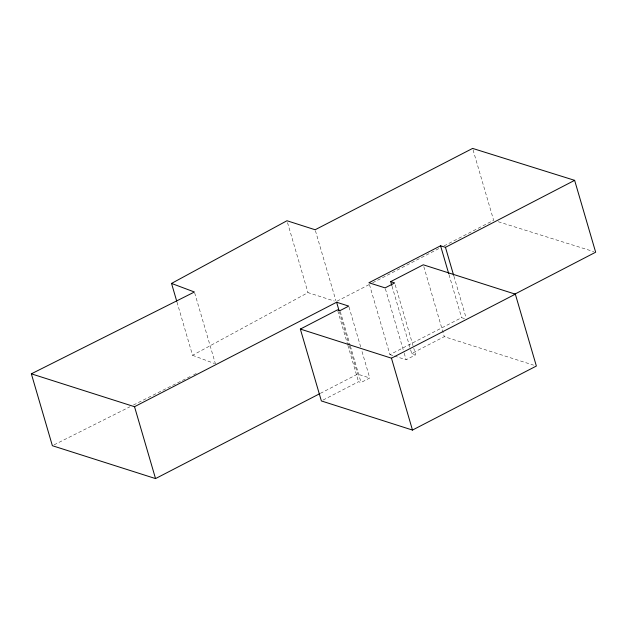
<?xml version="1.0" encoding="UTF-8"?>
<svg xmlns="http://www.w3.org/2000/svg" width="627" height="627" viewBox="0 0 627 627"><rect width="100%" height="100%" fill="white"/><g stroke="black" fill="none" stroke-linecap="round" stroke-linejoin="round"><path stroke-width="0.47" stroke-dasharray="3.13 2.35" d="M176.994 302.096L192.552 355.297L307.99 292.621L334.348 301.046M323.101 400.05L358.519 381.725L361.042 382.501L369.758 377.987L361.567 349.984M337.036 301.179L369.225 284.548M372.704 282.753L438.829 248.598M444.049 245.902L493.637 220.289L472.899 149.344M369.46 284.627L389.931 354.631L461.59 317.67L465.665 318.947M320.334 393.388L357.633 374.107L369.758 377.987M410.614 349.764L411.704 353.503L444.284 336.668L533.577 365.149M394.43 356.058L406.131 359.757L415.693 354.827L413.781 348.291M54.11 444.825L129.977 406.758M133.465 405.011L190.146 376.568M193.633 374.813L196.251 373.504M498.277 221.739L593.793 251.631M389.931 354.631L393.529 355.768M411.704 353.503L415.693 354.827M192.552 355.297L214.52 363.535M453.924 276.264L466.206 318.265M449.034 274.728L461.59 317.67M423.813 266.655L444.284 336.668M395.222 284.823L413.507 347.358M392.055 286.296L410.34 348.831M385.386 288.82L403.953 352.288M404.219 353.22L406.131 359.757M349.012 307.042L361.293 349.051M340.296 311.564L350.125 345.171M350.391 346.104L361.042 382.501M339.34 311.564L349.168 345.171M349.443 346.104L357.633 374.107M315.42 230.689L335.892 300.694M337.773 310.78L347.601 344.388M347.875 345.32L358.519 381.725M287.519 222.609L307.99 292.621M194.691 292.934L215.437 363.872"/><path stroke-width="0.94" d="M176.72 301.164L171.532 283.428L286.97 220.743L315.146 229.756L472.625 148.411L574.63 180.341L595.65 252.211L514.156 294.471M391.781 285.356L390.692 281.625L394.673 282.949L385.119 287.879L368.911 282.761L440.577 245.792L445.46 247.328L574.63 180.341M319.464 393.834L155.543 478.589L52.37 445.703L31.35 373.825L134.531 406.711L336.613 302.23L348.737 306.109L340.022 310.631L337.506 309.848L300.349 329.073L321.369 400.943L412.48 430.067L536.367 366.035L515.347 294.165L423.272 264.79L390.692 281.625M300.349 329.073L391.46 358.189L515.347 294.165M31.35 373.825L194.417 292.002L171.532 283.428M445.46 247.328L453.65 275.331M440.577 245.792L448.76 273.795M391.46 358.189L412.48 430.067M336.613 302.23L339.066 310.631M134.531 406.711L155.543 478.589"/></g></svg>
